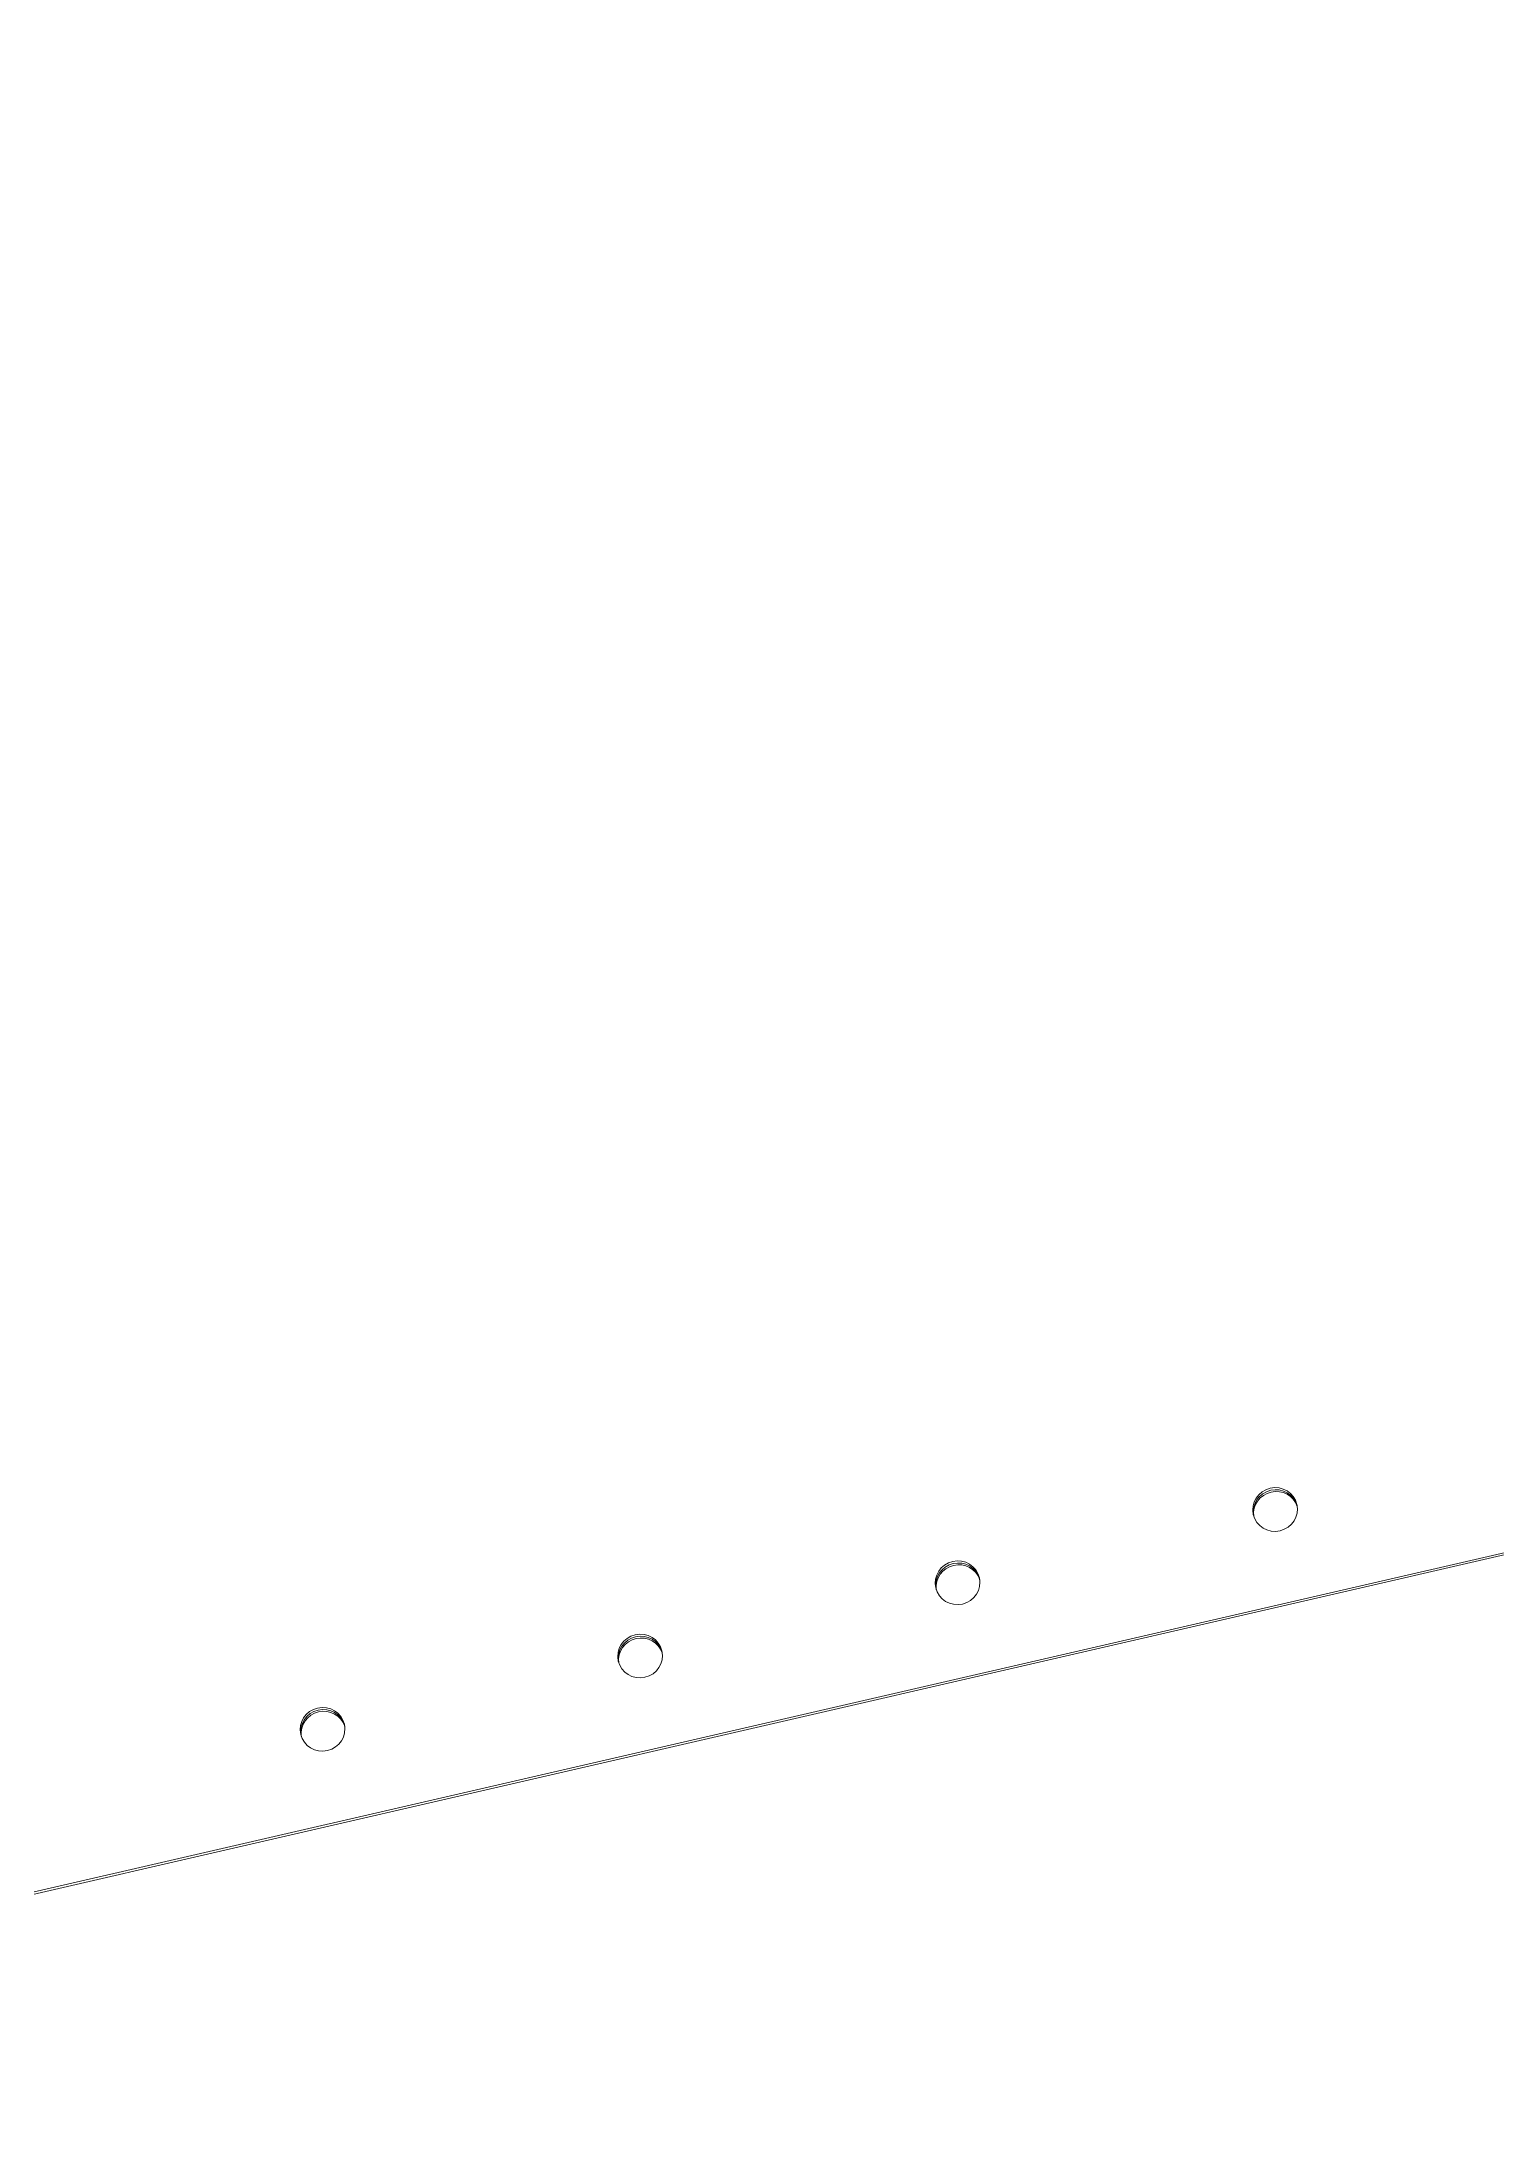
# Model space of a CAD drawing. Header units: millimetres. Extents: x -272986 to 200319, y -34579 to 49604.
# Drawn here: x 6064 to 6519, y 44901 to 45551 of the extents above; entities that cross this region are included whole.
import ezdxf

# ---------------------------------------------------------------- set-up
doc = ezdxf.new("R2010")
doc.units = ezdxf.units.MM
doc.linetypes.add('HIDDEN2', pattern=[4.762499999999999, 3.175, -1.5875])
doc.layers.get('Defpoints').update_dxf_attribs({"color": 9})
for name, color, linetype in [('X 0001 M', 7, 'Continuous'), ('X 1001 M', 8, 'HIDDEN2'), ('X 3001 D', 5, 'Continuous')]:
    doc.layers.add(name, color=color, linetype=linetype)
doc.layers.add('X 5999 H', color=7, linetype='Continuous', true_color=0xffffff)
doc.styles.add('BIT STD. 2.5', font='isocpeur.ttf', dxfattribs={"height": 2.5})
doc.dimstyles.new('BIT STD. 2.5', dxfattribs={"dimtxt": 2.5, "dimasz": 2.5, "dimexe": 1, "dimexo": 0.75, "dimgap": 1, "dimtad": 1, "dimdec": 0, "dimdsep": 46, "dimtxsty": 'BIT STD. 2.5', "dimcen": 0, "dimadec": 0, "dimazin": 0, "dimtfac": 1, "dimtdec": 0, "dimtmove": 0, "dimatfit": 3, "dimfxl": 1, "dimtfill": 1, "dimlwd": -1, "dimlwe": -1, "dimarcsym": 0})

# ---------------------------------------------------------------- blocks, each defined once
blk = doc.blocks.new('*D16')
at = {"layer": 'Defpoints', "color": 0, "transparency": 16777216}
for p in [(15597.00000000011, 48479.14825256646), (7.275957614183426e-12, 38448.14533683307), (15597.00000000011, 38448.14533683307)]:
    blk.add_point(p, dxfattribs=at)
at = {"layer": 'X 3001 D', "color": 0, "transparency": 16777216}
for p, q in [((7.278713069481507e-12, 38493.14533683307), (7.8938533352304e-12, 48539.14825256646)), ((15597.00000000011, 38493.14533683307), (15597.00000000011, 48539.14825256646)), ((150.0000000000079, 48479.14825256646), (15447.00000000011, 48479.14825256646))]:
    blk.add_line(p, q, dxfattribs=at)
for points in [[(150.0000000000079, 48504.14825256646), (150.0000000000079, 48454.14825256646), (7.89017939483296e-12, 48479.14825256646)], [(15447.00000000011, 48504.14825256646), (15447.00000000011, 48454.14825256646), (15597.00000000011, 48479.14825256646)]]:
    blk.add_solid(points, dxfattribs=at)
at = {"layer": 'X 3001 D', "color": 0, "transparency": 16777216, "insert": (7798.500000000058, 48629.14825256646), "char_height": 150, "attachment_point": 5, "style": 'BIT STD. 2.5', "bg_fill": 3, "box_fill_scale": 1.1, "bg_fill_color": 256, "bg_fill_true_color": 13158600, "bg_fill_transparency": 0}
blk.add_mtext('INTERNAL TANK DIAMETER - %%C15597mm (20 PLATES ROUND)', dxfattribs=at)
blk = doc.blocks.new('A$C89218876')
at = {"layer": 'X 1001 M', "linetype": 'Continuous', "lineweight": 0}
for p, q in [((-6590.846734447663, -1525.720052887509), (-6732.034644880023, -634.2946695309638)), ((-6731.359791716994, -634.2415574351771), (-6587.817449089129, -1540.532240632427))]:
    blk.add_line(p, q, dxfattribs=at)
at = {"layer": 'X 1001 M', "linetype": 'Continuous', "lineweight": 0, "extrusion": (0, 0, -1)}
for centre, major_axis, ratio, start_param, end_param in [((-6722.219536436955, -883.1232771200544), (-1.095041255269142, 6.91381838416794), 0.9743700647852352, -3.14159265358982, 3.141592653589766), ((-6721.552991846653, -883.017706854786), (1.095041255281611, -6.913818384165971), 0.9743700647852342, 0.04949199435445987, 3.092100735151511), ((-6706.290979940692, -983.6922248260976), (-1.095041255269142, 6.91381838416794), 0.9743700647852352, -3.14159265358982, 3.141592653589766), ((-6690.362423444425, -1084.261172532141), (-1.095041255269142, 6.91381838416794), 0.9743700647852352, -3.141592653589818, 3.141592653589769), ((-6689.695878853763, -1084.155602266815), (1.095041255281619, -6.913818384165983), 0.9743700647852346, 0.04949199438127997, 3.092100735124226), ((-6674.433866948162, -1184.830120238184), (-1.095041255269142, 6.91381838416794), 0.9743700647852352, -3.141592653589818, 3.141592653589769)]:
    blk.add_ellipse(centre, major_axis=major_axis, ratio=ratio, start_param=start_param, end_param=end_param, dxfattribs=at)
at = {"layer": 'X 1001 M', "linetype": 'Continuous', "lineweight": 0}
for centre, major_axis, ratio, start_param, end_param in [((-6721.552991836212, -883.0177068265161), (-1.095041255269413, 6.913818384168005), 0.9743700647852344, 0.04949195747772542, 3.092100696111974), ((-6720.997538012703, -882.9297316101697), (-1.095041255281618, 6.913818384165953), 0.9743700647852342, 0.09082300851207027, 3.050769603668979), ((-6705.624435339949, -983.5866545325594), (-1.095041255269368, 6.913818384168022), 0.9743700647852342, 0.04949195747759487, 3.092100696111976), ((-6705.068981516259, -983.4986793161843), (-1.095041255281608, 6.913818384165961), 0.9743700647852342, 0.09082300852555537, 3.050769603655324), ((-6689.695878843686, -1084.155602238603), (-1.095041255269374, 6.913818384168014), 0.9743700647852346, 0.04949195747799912, 3.092100696112114), ((-6689.140425019814, -1084.067627022199), (-1.095041255281609, 6.913818384165993), 0.9743700647852344, 0.09082300853904356, 3.050769603641932), ((-6673.767322347423, -1184.724549944646), (-1.095041255269238, 6.913818384168043), 0.9743700647852342, 0.04949195747761423, 3.092100696111594), ((-6673.211868523369, -1184.636574728213), (-1.09504125528161, 6.913818384165934), 0.9743700647852345, 0.09082300855280022, 3.050769603628428)]:
    blk.add_ellipse(centre, major_axis=major_axis, ratio=ratio, start_param=start_param, end_param=end_param, dxfattribs=at)
at = {"layer": 'X 1001 M', "linetype": 'Continuous', "lineweight": 0, "extrusion": (0, 0, -0.9999999999999999)}
for centre, major_axis, start_param, end_param in [((-6705.624435350208, -983.5866545608005), (1.095041255281617, -6.91381838416597), 0.04949199436827251, 3.092100735138263), ((-6673.767322357318, -1184.72454997283), (1.09504125528162, -6.913818384166007), 0.04949199439482272, 3.092100735110705)]:
    blk.add_ellipse(centre, major_axis=major_axis, ratio=0.9743700647852342, start_param=start_param, end_param=end_param, dxfattribs=at)
blk = doc.blocks.new('*D206')
at = {"layer": 'Defpoints', "color": 0, "transparency": 16777216}
for p in [(7798.500000000001, 48049.62661341931), (5189.741356783452, 31280.63987178857), (5072.770467766082, 30959.26499547979), (6721.994340848396, 29238.05080994163), (7798.500000000001, 29039.70000823382)]:
    blk.add_point(p, dxfattribs=at)
at = {"layer": 'X 3001 D', "color": 0, "transparency": 16777216}
blk.add_line((5057.379561316429, 30916.97882754442), (4606.496512673599, 29678.18783258325), dxfattribs=at)
blk.add_arc((7798.500000000001, 38448.14533683383), 9272.79384158168, 250.9268469440629, 269.0731530559389, dxfattribs=at)
for points in [[(4760.021737855861, 29660.84740143575), (4776.742165628036, 29707.96881159202), (4627.017721273137, 29734.56938983041)], [(7648.707110906789, 29201.56390409051), (7648.302702045332, 29151.56553958253), (7798.499999999998, 29175.35149525215)]]:
    blk.add_solid(points, dxfattribs=at)
at = {"layer": 'X 3001 D', "color": 0, "transparency": 16777216, "insert": (5284.724489801182, 29662.97768942168), "char_height": 150, "attachment_point": 5, "rotation": 344.03213039432933, "style": 'BIT STD. 2.5', "bg_fill": 3, "box_fill_scale": 1.1, "bg_fill_color": 256, "bg_fill_true_color": 13158600, "bg_fill_transparency": 0}
blk.add_mtext('20° - {\\C7;N05}', dxfattribs=at)
blk = doc.blocks.new('*D209')
at = {"layer": 'Defpoints', "color": 0, "transparency": 16777216}
for p in [(2783.545584809905, 44641.09828430423), (2998.773158548947, 44375.31436548595), (-1159.790471025197, 41186.96958724423), (-1697.652812223374, 38448.14533683308), (18712.73677971439, 38448.14533683306)]:
    blk.add_point(p, dxfattribs=at)
at = {"layer": 'X 3001 D', "color": 0, "transparency": 16777216}
blk.add_line((2755.226167212659, 44676.0698525698), (1865.51247487878, 45774.77476136317), dxfattribs=at)
blk.add_arc((7798.50000000016, 38448.14533683307), 9367.610497768575, 129.917465425105, 179.0825345748958, dxfattribs=at)
for points in [[(1771.571263239102, 45652.11972273444), (1803.347377874265, 45613.51559680607), (1903.271698341772, 45728.14600367576)], [(-1542.910352441482, 38597.94037141315), (-1592.908749890528, 38598.34068694729), (-1569.110497768414, 38448.14533683308)]]:
    blk.add_solid(points, dxfattribs=at)
at = {"layer": 'X 3001 D', "color": 0, "transparency": 16777216, "insert": (1329.892812668753, 45409.30954791416), "char_height": 150, "attachment_point": 5, "rotation": 42.89953277488738, "style": 'BIT STD. 2.5', "bg_fill": 3, "box_fill_scale": 1.1, "bg_fill_color": 256, "bg_fill_true_color": 13158600, "bg_fill_transparency": 0}
blk.add_mtext('51° - {\\C7;N02}', dxfattribs=at)
blk = doc.blocks.new('*D210')
at = {"layer": 'Defpoints', "color": 0, "transparency": 16777216}
for p in [(7798.50000000002, 48049.62661341928), (6198.722932872364, 47520.93193302717), (3813.749999979098, 45349.93479228107), (3909.249999979098, 45184.52394015824), (7798.500000000022, 29039.7000082338)]:
    blk.add_point(p, dxfattribs=at)
at = {"layer": 'X 3001 D', "color": 0, "transparency": 16777216}
blk.add_line((3791.249999979098, 45388.90593545137), (3162.125523107601, 46478.581493678), dxfattribs=at)
blk.add_arc((7798.50000000002, 38448.14533678472), 9212.74895378487, 90.9328878821739, 119.067112117826, dxfattribs=at)
for points in [[(7648.301448326745, 47684.67232823568), (7648.70849295792, 47634.67398511645), (7798.500000000022, 47660.89429056959)], [(3334.958926203788, 46478.80827235458), (3310.312265635246, 46522.31162995855), (3192.125523107603, 46426.61996945093)]]:
    blk.add_solid(points, dxfattribs=at)
at = {"layer": 'X 3001 D', "color": 0, "transparency": 16777216, "insert": (3709.259707258592, 46854.07101922051), "char_height": 150, "attachment_point": 5, "rotation": 25.941584710083006, "style": 'BIT STD. 2.5', "bg_fill": 3, "box_fill_scale": 1.1, "bg_fill_color": 256, "bg_fill_true_color": 13158600, "bg_fill_transparency": 0}
blk.add_mtext('{\\C7;N06} - 30°', dxfattribs=at)

msp = doc.modelspace()

# ---------------------------------------------------------------- hatches: boundary and pattern name
at = {"layer": 'X 5999 H'}
h = msp.add_hatch(dxfattribs=at)
h.set_pattern_fill('ANSI31', color=9)
h.set_pattern_definition([(45, (25000, 0), (-2.245064030267288, 2.245064030267288), [])])
edge = h.paths.add_edge_path()
edge.add_arc((7798.495709340539, 38448.14022343156), 7825.604719989263, 2.5931019493610847, 94.99996544218982, ccw=False)
edge.add_line((15616.08719766553, 38802.19185128674), (15658.44324566444, 38804.11004727978))
edge.add_arc((7798.49570953186, 38448.14022323), 7825.604719789878, 274.9544870486653, 357.3991416812109)
edge.add_line((15616.03919657416, 38093.03029855866), (15658.3937445236, 38091.10627736974))
edge.add_arc((7798.497359975252, 38448.13677386827), 7868.001140776875, 274.9544772441851, 357.39916567125465, ccw=False)
edge.add_arc((7798.49533508634, 38448.14003367921), 7868.004563266586, 2.593102689917272, 274.9516218145841)
edge.add_arc((7798.495709750798, 38448.14022345812), 7825.604719998234, 2.599526489034937, 274.95161897712)

# ---------------------------------------------------------------- linework, layer by layer
at = {"layer": 'X 0001 M', "linetype": 'Continuous'}
for centre, radius, start, end in [((7798.49533508634, 38448.14003367921), 7868.004563266586, 2.593102689917272, 274.9516218145841), ((7798.495709750798, 38448.14022345812), 7825.604719998234, 2.599526489034937, 274.95161897712)]:
    msp.add_arc(centre, radius, start, end, dxfattribs=at)

# ---------------------------------------------------------------- block references
at = {"layer": 'X 1001 M', "rotation": 273.9910714243701}
msp.add_blockref('A$C89218876', (7798.500000130947, 38448.14533676262), dxfattribs=at)

# ---------------------------------------------------------------- next in the draw order: dimensions: what is measured, and where the dimension line sits
at = {"layer": 'X 3001 D'}
dim = msp.add_linear_dim(base=(15597.00000000011, 48479.14825256646), p1=(7.275957614183426e-12, 38448.14533683307), p2=(15597.00000000011, 38448.14533683307), text='INTERNAL TANK DIAMETER - %%C<>mm (20 PLATES ROUND)', dimstyle='BIT STD. 2.5', dxfattribs=at)
dim.commit()
dim.dimension.update_dxf_attribs({"geometry": '*D16', "text_midpoint": (7798.500000000058, 48629.14825256646)})

# ---------------------------------------------------------------- next in the draw order: linework, layer by layer
msp.add_circle((7798.500000000007, 38448.14533683308), 7798.5)

# ---------------------------------------------------------------- next in the draw order: dimensions: what is measured, and where the dimension line sits
dim = msp.add_angular_dim_2l(base=(6721.994340848396, 29238.05080994163), line1=((5189.741356783453, 31280.63987178857), (5072.770467766083, 30959.26499547979)), line2=((7798.500000000002, 48049.62661341931), (7798.500000000002, 29039.70000823382)), text='<> - {\\C7;N05}', dimstyle='BIT STD. 2.5', override={"dimscale": 0, "dimjust": 2}, dxfattribs=at)
dim.commit()
dim.dimension.update_dxf_attribs({"geometry": '*D206', "text_midpoint": (5284.724489801181, 29662.97768942168)})

# ---------------------------------------------------------------- next in the draw order: dimensions: what is measured, and where the dimension line sits
dim = msp.add_angular_dim_2l(base=(-1159.790471025197, 41186.96958724423), line1=((2998.773158548949, 44375.31436548595), (2783.545584809905, 44641.09828430424)), line2=((18712.73677971439, 38448.14533683307), (-1697.652812223375, 38448.14533683308)), text='<> - {\\C7;N02}', dimstyle='BIT STD. 2.5', override={"dimscale": 0, "dimjust": 2}, dxfattribs=at)
dim.commit()
dim.dimension.update_dxf_attribs({"geometry": '*D209', "text_midpoint": (1329.89281266875, 45409.30954791416)})

# ---------------------------------------------------------------- next in the draw order: dimensions: what is measured, and where the dimension line sits
dim = msp.add_angular_dim_2l(base=(6198.722932872364, 47520.93193302717), line1=((3909.249999979097, 45184.52394015824), (3813.749999979098, 45349.93479228107)), line2=((7798.50000000002, 48049.62661341929), (7798.50000000002, 29039.7000082338)), text='{\\C7;N06} - <>', dimstyle='BIT STD. 2.5', override={"dimscale": 0, "dimjust": 1}, dxfattribs=at)
dim.commit()
dim.dimension.update_dxf_attribs({"geometry": '*D210', "text_midpoint": (3709.25970725859, 46854.07101922051)})

doc.saveas('drawing.dxf')
